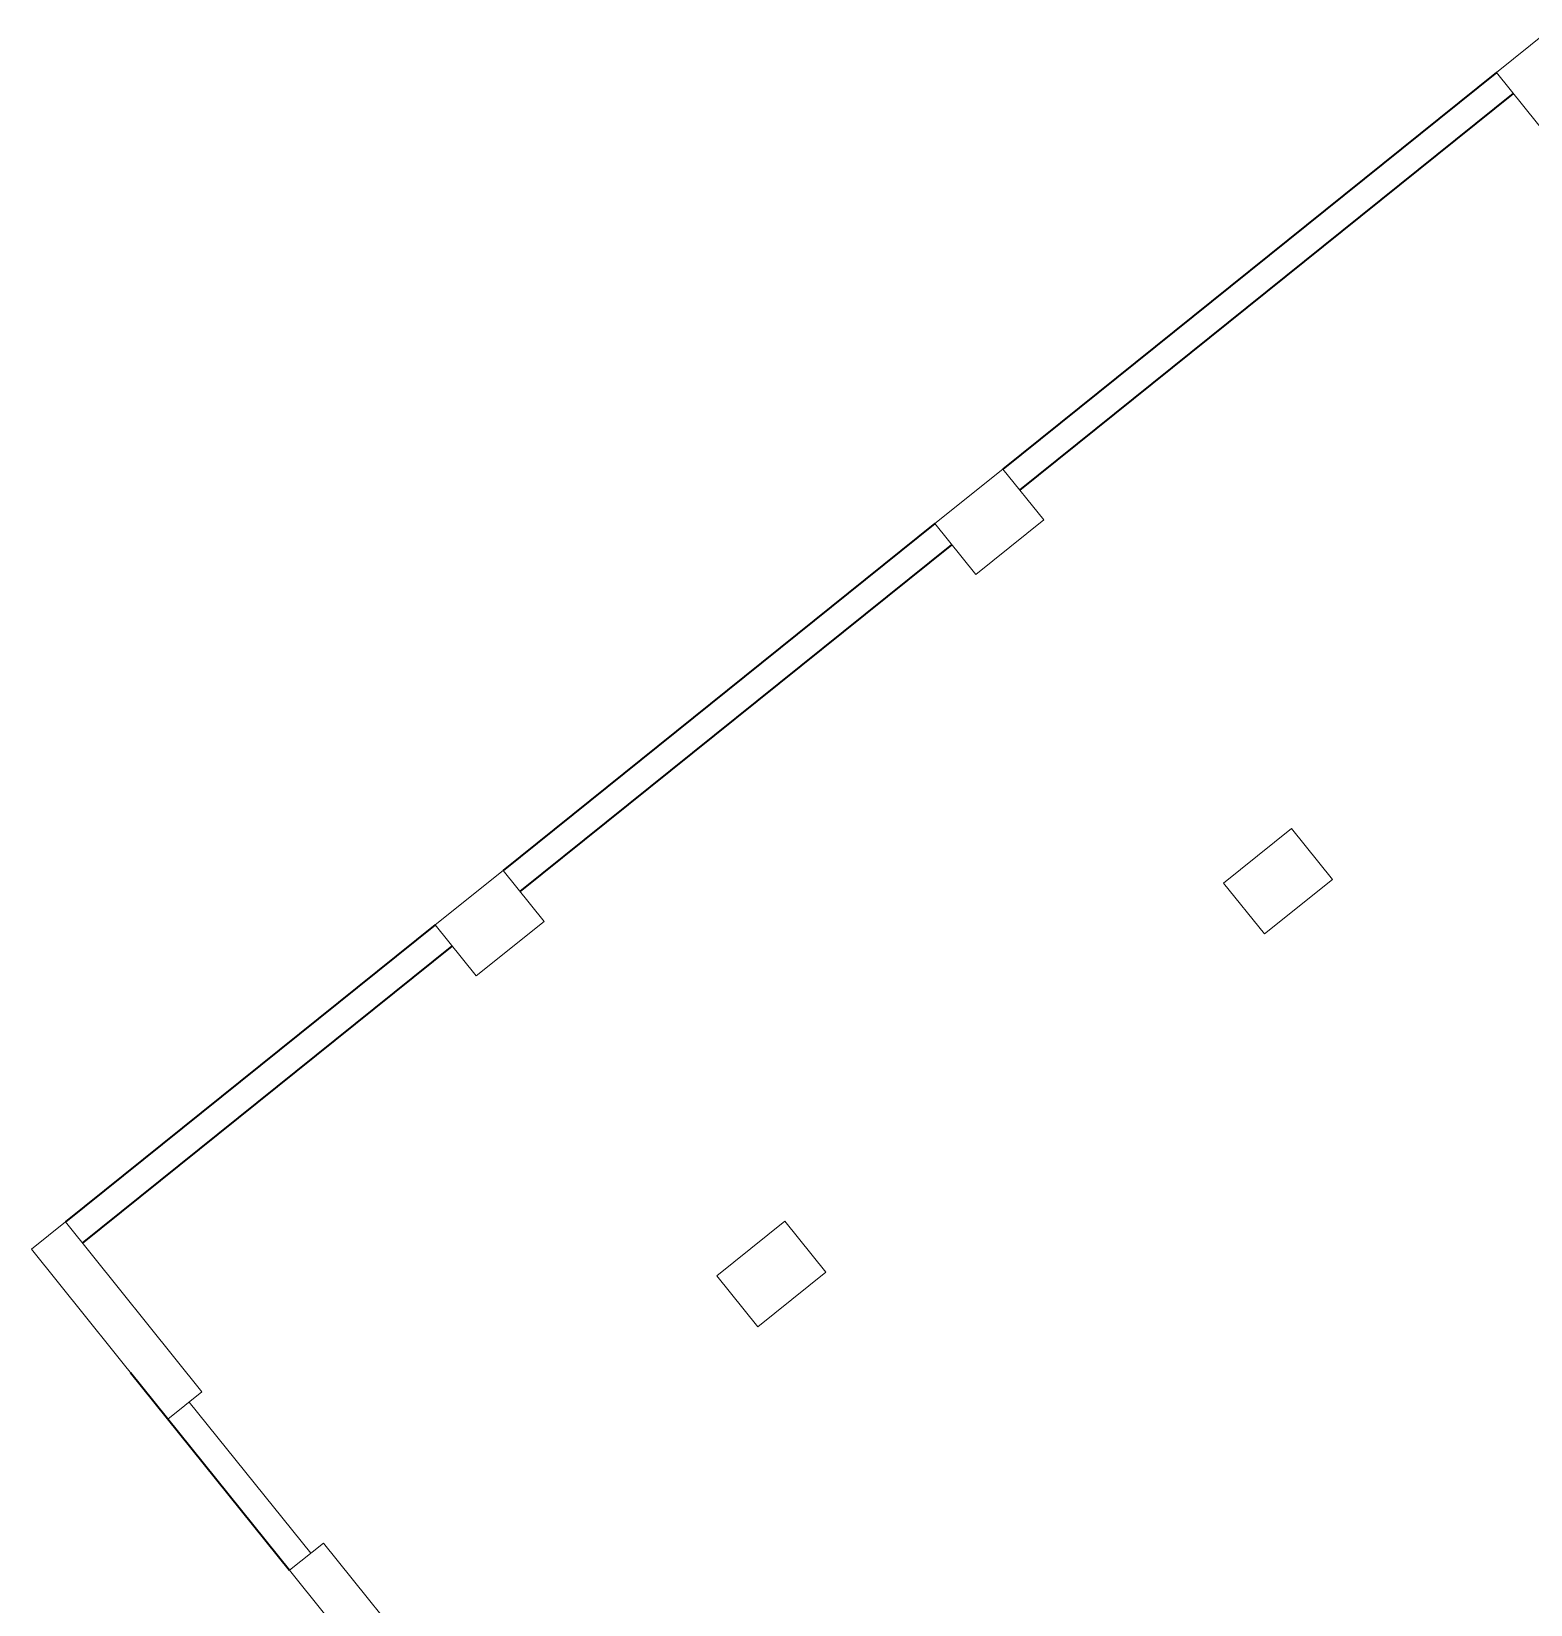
# Model space of a CAD drawing. Header units: metres. Extents: x 7511924.8 to 7511972.9, y 4692327.8 to 4692384.2.
# Drawn here: x 7511924.82 to 7511938.57, y 4692340.47 to 4692354.91 of the extents above; entities that cross this region are included whole.
import ezdxf

# ---------------------------------------------------------------- set-up
doc = ezdxf.new("R2010")
doc.units = ezdxf.units.M
doc.layers.add('shytllat', color=5, linetype='Continuous', lineweight=0)

msp = doc.modelspace()

# ---------------------------------------------------------------- linework, layer by layer
at = {"layer": 'shytllat', "color": 8, "flags": 128}
for points in [[(7511938.76047, 4692353.90693), (7511938.25951, 4692354.53066), (7511938.72731, 4692354.90638), (7511939.22827, 4692354.28265)], [(7511933.10587, 4692350.39142), (7511933.7296, 4692350.89238), (7511934.10532, 4692350.42458), (7511933.48159, 4692349.92362)], [(7511935.75398, 4692347.09434), (7511936.1297, 4692346.62655), (7511936.75343, 4692347.12751), (7511936.37771, 4692347.5953)], [(7511929.5209, 4692346.74253), (7511929.14518, 4692347.21033), (7511928.52145, 4692346.70937), (7511928.89717, 4692346.24157)], [(7511926.07056, 4692342.17568), (7511926.38242, 4692342.42616), (7511925.13002, 4692343.98548), (7511924.81816, 4692343.735)], [(7511931.73067, 4692343.99121), (7511932.10639, 4692343.52342), (7511931.48266, 4692343.02246), (7511931.10694, 4692343.49025)], [(7511928.12378, 4692339.61928), (7511927.18448, 4692340.78877), (7511927.49634, 4692341.03925), (7511928.43564, 4692339.86976)]]:
    msp.add_lwpolyline(points, close=True, dxfattribs=at)
at = {"layer": 'shytllat', "color": 8, "linetype": 'Continuous', "lineweight": 35, "flags": 128}
for points in [[(7511938.25951, 4692354.53066), (7511933.7296, 4692350.89238)], [(7511933.88615, 4692350.69747), (7511938.41606, 4692354.33575)], [(7511933.10587, 4692350.39142), (7511929.14518, 4692347.21033)], [(7511929.30173, 4692347.01541), (7511933.26242, 4692350.19651)], [(7511928.52145, 4692346.70937), (7511925.13002, 4692343.98548)], [(7511925.28657, 4692343.79057), (7511928.678, 4692346.51445)], [(7511925.72684, 4692342.60501), (7511927.18515, 4692340.78931)]]:
    msp.add_lwpolyline(points, dxfattribs=at)
at = {"layer": 'shytllat', "color": 8, "flags": 128}
msp.add_lwpolyline([(7511926.26615, 4692342.33277), (7511927.38007, 4692340.94586)], dxfattribs=at)

doc.saveas('drawing.dxf')
